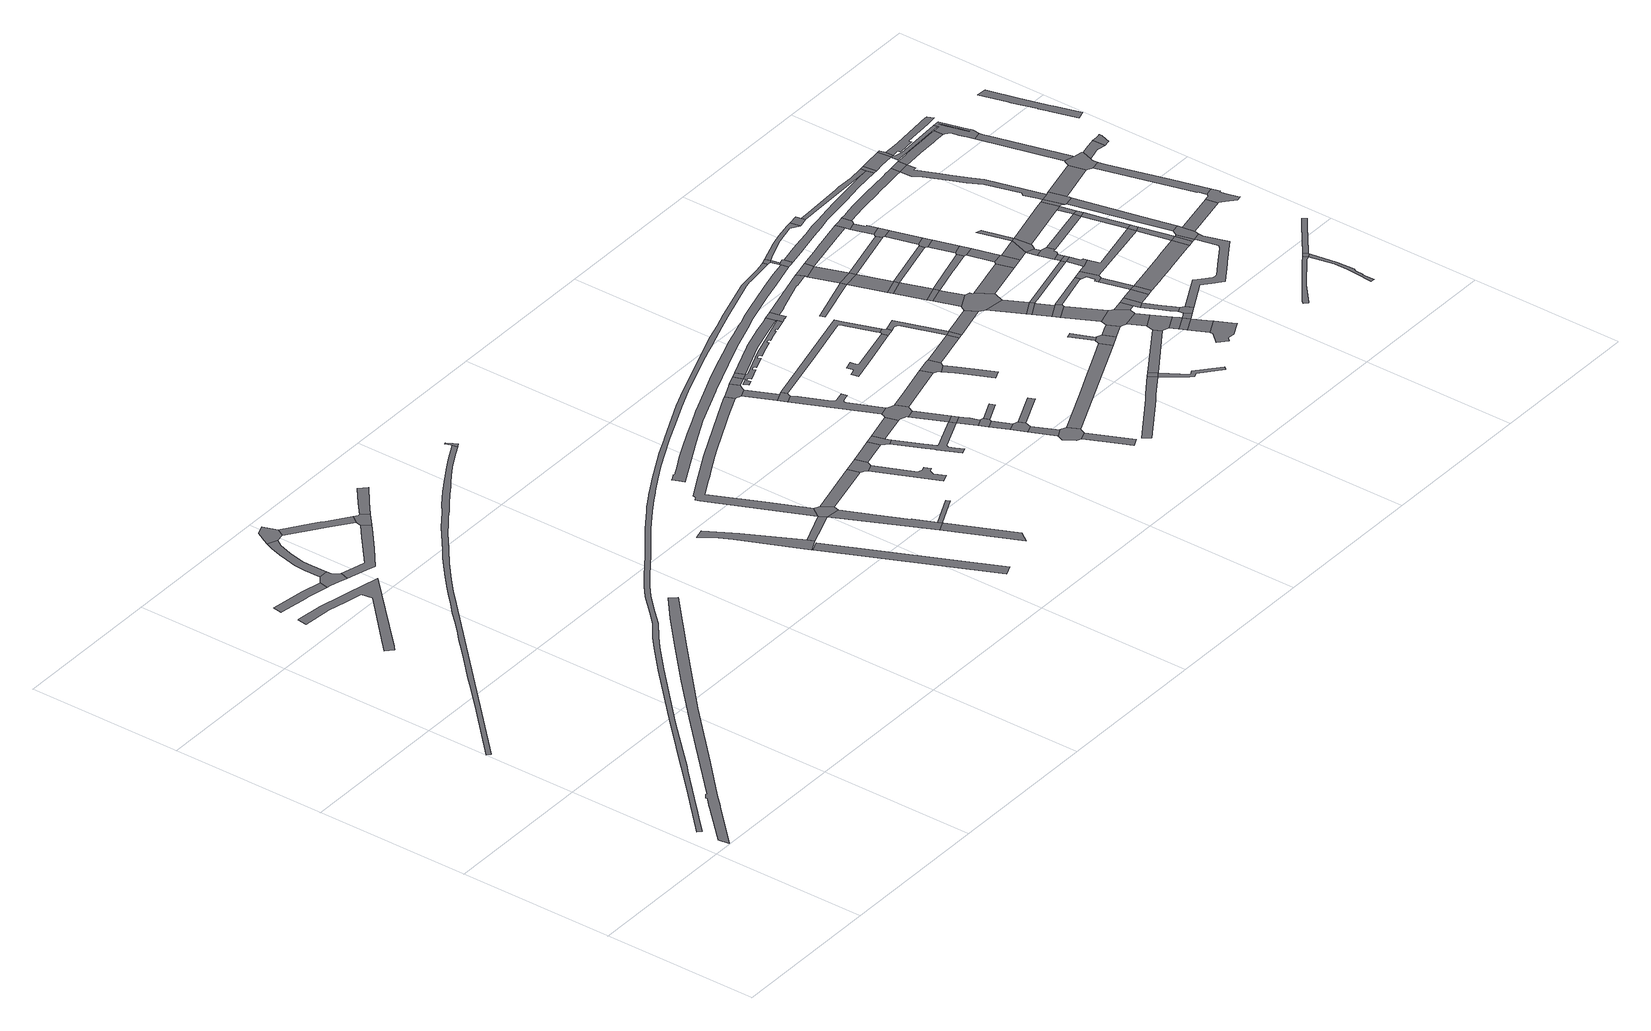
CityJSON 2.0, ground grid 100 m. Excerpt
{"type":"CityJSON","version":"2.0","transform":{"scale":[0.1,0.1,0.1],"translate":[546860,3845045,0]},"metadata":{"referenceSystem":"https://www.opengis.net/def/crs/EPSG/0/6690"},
"CityObjects":{
"road1":{"type":"Road","attributes":{"RoadStructureAttribute.sectionType":"1"},"geometry":[{"type":"MultiSurface","lod":"1","boundaries":[[[0,1,2,3,4,5,6,7,8,9,10,11,12,13,14,15,16,17,18,19,20,21,22,23,24,25,26,27]]]}]},
"road2":{"type":"Road","attributes":{"RoadStructureAttribute.sectionType":"1"},"geometry":[{"type":"MultiSurface","lod":"1","boundaries":[[[28,29,30,31,32,33,34,35,36,37,38,39,40,41,42,43,44,45,46]]]}]},
"road3":{"type":"Road","attributes":{"RoadStructureAttribute.sectionType":"1"},"geometry":[{"type":"MultiSurface","lod":"1","boundaries":[[[47,48,49,50,51,52,53,54,55,56]]]}]},
"road4":{"type":"Road","geometry":[{"type":"MultiSurface","lod":"1","boundaries":[[[57,58,59,60,56,55,61,62,63,64]]]}]},
"road5":{"type":"Road","attributes":{"RoadStructureAttribute.sectionType":"1"},"geometry":[{"type":"MultiSurface","lod":"1","boundaries":[[[65,66,67,68,69,70,71,72,73,74,75,76,77,78,79,80,81,82,83,84,85,86,87,88,89,90,91,92,93,94,95,96,97,98,99,100,101,102,103,104,105,106,107,108,109,110,111,112,113,114,115,116]]]}]},
"road6":{"type":"Road","attributes":{"RoadStructureAttribute.sectionType":"1"},"geometry":[{"type":"MultiSurface","lod":"1","boundaries":[[[117,118,119,120,121,122,60,59,123,124,125,126,127,128]]]}]},
"road7":{"type":"Road","geometry":[{"type":"MultiSurface","lod":"1","boundaries":[[[129,130,131,117,128,132,133]]]}]},
"road8":{"type":"Road","attributes":{"RoadStructureAttribute.sectionType":"1"},"geometry":[{"type":"MultiSurface","lod":"1","boundaries":[[[134,135,136,137,64,63,138,139,140,141,142,143]]]}]},
"road9":{"type":"Road","attributes":{"RoadStructureAttribute.sectionType":"1"},"geometry":[{"type":"MultiSurface","lod":"1","boundaries":[[[144,145,146,133,132,147,148,149,150]]]}]},
"road10":{"type":"Road","geometry":[{"type":"MultiSurface","lod":"1","boundaries":[[[151,150,149,134,143,152,153,154]]]}]},
"road11":{"type":"Road","geometry":[{"type":"MultiSurface","lod":"1","boundaries":[[[155,156,157,158,154,153]]]}]},
"road12":{"type":"Road","attributes":{"RoadStructureAttribute.sectionType":"1"},"geometry":[{"type":"MultiSurface","lod":"1","boundaries":[[[159,160,161,162,163,164,165,166,167,168,169,170,171,172,173,174,175,176,177,178,179,180,181,182,183,184,185,186,187,188,189,190,191,192,193,194,195,196,197,198,199,200,201,202,203,204,205,206,207,208,209,210,211,212,213,214,215,216,217,218,219,220,221,222,223,224,225,226,227,228,229,230,231,232,233,234,235,236,237,238,239,240,241,242,243]]]}]},
"road13":{"type":"Road","geometry":[{"type":"MultiSurface","lod":"1","boundaries":[[[244,245,246,247,248,249,250,251,252]]]}]},
"road14":{"type":"Road","geometry":[{"type":"MultiSurface","lod":"1","boundaries":[[[253,254,255,256]]]}]},
"road15":{"type":"Road","attributes":{"RoadStructureAttribute.sectionType":"1"},"geometry":[{"type":"MultiSurface","lod":"1","boundaries":[[[257,258,259,260,252,251,261,262,263,264]]]}]},
"road16":{"type":"Road","geometry":[{"type":"MultiSurface","lod":"1","boundaries":[[[265,266,267,65,116,268,269]]]}]},
"road17":{"type":"Road","geometry":[{"type":"MultiSurface","lod":"1","boundaries":[[[270,257,264,271,272,273]]]}]},
"road18":{"type":"Road","attributes":{"RoadStructureAttribute.sectionType":"1"},"geometry":[{"type":"MultiSurface","lod":"1","boundaries":[[[264,274,275,276,277,278,279,280,281,282,271]]]}]},
"road19":{"type":"Road","attributes":{"RoadStructureAttribute.sectionType":"1"},"geometry":[{"type":"MultiSurface","lod":"1","boundaries":[[[283,276,275,284,285]]]}]},
"road20":{"type":"Road","geometry":[{"type":"MultiSurface","lod":"1","boundaries":[[[286,287,277,276]]]}]},
"road21":{"type":"Road","attributes":{"RoadStructureAttribute.sectionType":"1"},"geometry":[{"type":"MultiSurface","lod":"1","boundaries":[[[288,273,272,289,290,291]]]}]},
"road22":{"type":"Road","attributes":{"RoadStructureAttribute.sectionType":"1"},"geometry":[{"type":"MultiSurface","lod":"1","boundaries":[[[292,293,294,295,296,297,298,299,300,257,270,301,302,303,304,305,306,307,308,309,310]]]}]},
"road23":{"type":"Road","geometry":[{"type":"MultiSurface","lod":"1","boundaries":[[[311,312,288,291,313,314,315,316]]]}]},
"road24":{"type":"Road","attributes":{"RoadStructureAttribute.sectionType":"1"},"geometry":[{"type":"MultiSurface","lod":"1","boundaries":[[[317,318,319,320,321,322,323,324,315,314]]]}]},
"road25":{"type":"Road","attributes":{"RoadStructureAttribute.sectionType":"1"},"geometry":[{"type":"MultiSurface","lod":"1","boundaries":[[[325,326,311,316,327,328]]]}]},
"road26":{"type":"Road","geometry":[{"type":"MultiSurface","lod":"1","boundaries":[[[329,325,328,330,331,332]]]}]},
"road27":{"type":"Road","attributes":{"RoadStructureAttribute.sectionType":"1"},"geometry":[{"type":"MultiSurface","lod":"1","boundaries":[[[333,334,335,336,331,330,337,338,339,340,341,342,343,344,345,346,347,348]]]}]},
"road28":{"type":"Road","attributes":{"RoadStructureAttribute.sectionType":"1"},"geometry":[{"type":"MultiSurface","lod":"1","boundaries":[[[349,350,329,332,351,352,353]]]}]},
"road29":{"type":"Road","geometry":[{"type":"MultiSurface","lod":"1","boundaries":[[[354,355,292,310,356,357,358,359,360,361,362]]]}]},
"road30":{"type":"Road","attributes":{"RoadStructureAttribute.sectionType":"1"},"geometry":[{"type":"MultiSurface","lod":"1","boundaries":[[[359,358,363,364]]]}]},
"road31":{"type":"Road","geometry":[{"type":"MultiSurface","lod":"1","boundaries":[[[365,364,363,366,367,368,369,370]]]}]},
"road32":{"type":"Road","geometry":[{"type":"MultiSurface","lod":"1","boundaries":[[[371,372,373,374,375,376,377,378,379,380,381,382,367,366,383,384]]]}]},
"road33":{"type":"Road","attributes":{"RoadStructureAttribute.sectionType":"1"},"geometry":[{"type":"MultiSurface","lod":"1","boundaries":[[[385,386,354,362,387]]]}]},
"road34":{"type":"Road","geometry":[{"type":"MultiSurface","lod":"1","boundaries":[[[388,389,390,384,383,391,392,349,353,393,394,395,396,397,398,399,400,401,402,403]]]}]},
"road35":{"type":"Road","attributes":{"RoadStructureAttribute.sectionType":"1"},"geometry":[{"type":"MultiSurface","lod":"1","boundaries":[[[397,396,348,404]]]}]},
"road36":{"type":"Road","geometry":[{"type":"MultiSurface","lod":"1","boundaries":[[[405,385,387,406]]]}]},
"road37":{"type":"Road","attributes":{"RoadStructureAttribute.sectionType":"1"},"geometry":[{"type":"MultiSurface","lod":"1","boundaries":[[[407,408,409,410,411,412,413,414,415,416,417,418,419,420,421,422,423,424,425,426,427,428,429,430,431,432,433,434,435,436,437,438,439,440,441,442,443,444,445,446,447]]]}]},
"road38":{"type":"Road","geometry":[{"type":"MultiSurface","lod":"1","boundaries":[[[404,348,347,448]]]}]},
"road39":{"type":"Road","attributes":{"RoadStructureAttribute.sectionType":"1"},"geometry":[{"type":"MultiSurface","lod":"1","boundaries":[[[449,450,451,448,347,452,453]]]}]},
"road40":{"type":"Road","geometry":[{"type":"MultiSurface","lod":"1","boundaries":[[[454,453,452,455,456,457,458,459]]]}]},
"road41":{"type":"Road","attributes":{"RoadStructureAttribute.sectionType":"1"},"geometry":[{"type":"MultiSurface","lod":"1","boundaries":[[[456,455,460,461]]]}]},
"road42":{"type":"Road","geometry":[{"type":"MultiSurface","lod":"1","boundaries":[[[461,460,462,463,464,465]]]}]},
"road43":{"type":"Road","attributes":{"RoadStructureAttribute.sectionType":"1"},"geometry":[{"type":"MultiSurface","lod":"1","boundaries":[[[463,462,466,467,468]]]}]},
"road44":{"type":"Road","geometry":[{"type":"MultiSurface","lod":"1","boundaries":[[[469,468,467,470,471,472,473,474,475,476]]]}]},
"road45":{"type":"Road","attributes":{"RoadStructureAttribute.sectionType":"1"},"geometry":[{"type":"MultiSurface","lod":"1","boundaries":[[[477,473,472,478,479,480,481]]]}]},
"road46":{"type":"Road","geometry":[{"type":"MultiSurface","lod":"1","boundaries":[[[482,483,484,459,458]]]}]},
"road47":{"type":"Road","attributes":{"RoadStructureAttribute.sectionType":"1"},"geometry":[{"type":"MultiSurface","lod":"1","boundaries":[[[485,486,487,403,402,488,489]]]}]},
"road48":{"type":"Road","attributes":{"RoadStructureAttribute.sectionType":"1"},"geometry":[{"type":"MultiSurface","lod":"1","boundaries":[[[490,491,465,464]]]}]},
"road49":{"type":"Road","geometry":[{"type":"MultiSurface","lod":"1","boundaries":[[[492,493,494,495,406,387,496,497,498,499,500,501,502,503,504,505,506,507,508,509,510,511,512,513,514,515,516,517,518,519,520,521]]]}]},
"road50":{"type":"Road","attributes":{"RoadStructureAttribute.sectionType":"1"},"geometry":[{"type":"MultiSurface","lod":"1","boundaries":[[[522,523,524,525,526,527,405,406,528,529,530,531,532]]]}]},
"road51":{"type":"Road","attributes":{"RoadStructureAttribute.sectionType":"1"},"geometry":[{"type":"MultiSurface","lod":"1","boundaries":[[[533,534,535,365,370,536,537,538,539,540,541,542,543,544,545]]]}]},
"road52":{"type":"Road","geometry":[{"type":"MultiSurface","lod":"1","boundaries":[[[546,547,548,549,550,551,552,553,554,555,556,557,558,559]]]}]},
"road53":{"type":"Road","geometry":[{"type":"MultiSurface","lod":"1","boundaries":[[[560,561,485,489,562,563,564,565]]]}]},
"road54":{"type":"Road","attributes":{"RoadStructureAttribute.sectionType":"1"},"geometry":[{"type":"MultiSurface","lod":"1","boundaries":[[[566,567,568,569,570,571,564,563]]]}]},
"road55":{"type":"Road","attributes":{"RoadStructureAttribute.sectionType":"1"},"geometry":[{"type":"MultiSurface","lod":"1","boundaries":[[[572,573,574,575,576,577,578,579]]]}]},
"road56":{"type":"Road","attributes":{"RoadStructureAttribute.sectionType":"1"},"geometry":[{"type":"MultiSurface","lod":"1","boundaries":[[[580,581,582,583,584,585,476,475,586]]]}]},
"road57":{"type":"Road","geometry":[{"type":"MultiSurface","lod":"1","boundaries":[[[587,522,532,492,521,588,589,590,591,592,593]]]}]},
"road58":{"type":"Road","attributes":{"RoadStructureAttribute.sectionType":"1"},"geometry":[{"type":"MultiSurface","lod":"1","boundaries":[[[594,595,560,565,596]]]}]},
"road59":{"type":"Road","geometry":[{"type":"MultiSurface","lod":"1","boundaries":[[[597,598,545,544,599,546,559,600,601]]]}]},
"road60":{"type":"Road","attributes":{"RoadStructureAttribute.sectionType":"1"},"geometry":[{"type":"MultiSurface","lod":"1","boundaries":[[[602,601,600,603,604,605,606,594,607]]]}]},
"road61":{"type":"Road","geometry":[{"type":"MultiSurface","lod":"1","boundaries":[[[607,594,596,608]]]}]},
"road62":{"type":"Road","geometry":[{"type":"MultiSurface","lod":"1","boundaries":[[[609,572,579,610]]]}]},
"road63":{"type":"Road","attributes":{"RoadStructureAttribute.sectionType":"1"},"geometry":[{"type":"MultiSurface","lod":"1","boundaries":[[[611,612,587,593,613,614,615,616,617]]]}]},
"road64":{"type":"Road","attributes":{"RoadStructureAttribute.sectionType":"1"},"geometry":[{"type":"MultiSurface","lod":"1","boundaries":[[[618,619,620,621,622,623]]]}]},
"road65":{"type":"Road","attributes":{"RoadStructureAttribute.sectionType":"1"},"geometry":[{"type":"MultiSurface","lod":"1","boundaries":[[[624,625,610,579,626,627,628,629,630]]]}]},
"road66":{"type":"Road","attributes":{"RoadStructureAttribute.sectionType":"1"},"geometry":[{"type":"MultiSurface","lod":"1","boundaries":[[[631,632,607,608,633,634]]]}]},
"road67":{"type":"Road","geometry":[{"type":"MultiSurface","lod":"1","boundaries":[[[635,636,637,638,639,640]]]}]},
"road68":{"type":"Road","attributes":{"RoadStructureAttribute.sectionType":"1"},"geometry":[{"type":"MultiSurface","lod":"1","boundaries":[[[641,609,610,642,643]]]}]},
"road69":{"type":"Road","geometry":[{"type":"MultiSurface","lod":"1","boundaries":[[[644,640,639,580,586,645,646]]]}]},
"road70":{"type":"Road","geometry":[{"type":"MultiSurface","lod":"1","boundaries":[[[647,648,649,650,651,652,653,611,617,654,655]]]}]},
"road71":{"type":"Road","attributes":{"RoadStructureAttribute.sectionType":"1"},"geometry":[{"type":"MultiSurface","lod":"1","boundaries":[[[655,654,618,656]]]}]},
"road72":{"type":"Road","geometry":[{"type":"MultiSurface","lod":"1","boundaries":[[[657,159,243,658,659]]]}]},
"road73":{"type":"Road","geometry":[{"type":"MultiSurface","lod":"1","boundaries":[[[660,656,618,623,661]]]}]},
"road74":{"type":"Road","attributes":{"RoadStructureAttribute.sectionType":"1"},"geometry":[{"type":"MultiSurface","lod":"1","boundaries":[[[662,663,664,661,623,665,666]]]}]},
"road75":{"type":"Road","attributes":{"RoadStructureAttribute.sectionType":"1"},"geometry":[{"type":"MultiSurface","lod":"1","boundaries":[[[659,658,667,668]]]}]},
"road76":{"type":"Road","geometry":[{"type":"MultiSurface","lod":"1","boundaries":[[[666,665,669,670]]]}]},
"road77":{"type":"Road","attributes":{"RoadStructureAttribute.sectionType":"1"},"geometry":[{"type":"MultiSurface","lod":"1","boundaries":[[[671,672,673,674,670,669,675,676]]]}]},
"road78":{"type":"Road","attributes":{"RoadStructureAttribute.sectionType":"1"},"geometry":[{"type":"MultiSurface","lod":"1","boundaries":[[[677,678,679,680,681,682]]]}]},
"road79":{"type":"Road","geometry":[{"type":"MultiSurface","lod":"1","boundaries":[[[676,675,680,679]]]}]},
"road80":{"type":"Road","geometry":[{"type":"MultiSurface","lod":"1","boundaries":[[[683,668,667,407,447,684,685,686]]]}]},
"road81":{"type":"Road","attributes":{"RoadStructureAttribute.sectionType":"1"},"geometry":[{"type":"MultiSurface","lod":"1","boundaries":[[[687,688,646,645,689,690]]]}]},
"road82":{"type":"Road","geometry":[{"type":"MultiSurface","lod":"1","boundaries":[[[691,692,693,682,681,694,695,631,634,696,697,698,699,700,701,702]]]}]},
"road83":{"type":"Road","attributes":{"RoadStructureAttribute.sectionType":"1"},"geometry":[{"type":"MultiSurface","lod":"1","boundaries":[[[697,703,704,705,698]]]}]},
"road84":{"type":"Road","geometry":[{"type":"MultiSurface","lod":"1","boundaries":[[[706,704,703,707,708]]]}]},
"road85":{"type":"Road","attributes":{"RoadStructureAttribute.sectionType":"1"},"geometry":[{"type":"MultiSurface","lod":"1","boundaries":[[[709,710,708,707,711,712]]]}]},
"road86":{"type":"Road","geometry":[{"type":"MultiSurface","lod":"1","boundaries":[[[713,714,712,711,715,716,717,718,719]]]}]},
"road87":{"type":"Road","attributes":{"RoadStructureAttribute.sectionType":"1"},"geometry":[{"type":"MultiSurface","lod":"1","boundaries":[[[720,716,715,721,722]]]}]},
"road88":{"type":"Road","geometry":[{"type":"MultiSurface","lod":"1","boundaries":[[[723,722,721,724,687,690,725,726,727,728,729,730]]]}]},
"road89":{"type":"Road","attributes":{"RoadStructureAttribute.sectionType":"1"},"geometry":[{"type":"MultiSurface","lod":"1","boundaries":[[[726,725,731,732,733]]]}]},
"road90":{"type":"Road","geometry":[{"type":"MultiSurface","lod":"1","boundaries":[[[733,732,734,735,641,643,736,737,738,739]]]}]},
"road91":{"type":"Road","attributes":{"RoadStructureAttribute.sectionType":"1"},"geometry":[{"type":"MultiSurface","lod":"1","boundaries":[[[740,741,742,743,744,657,659,745,746,747,748]]]}]},
"road92":{"type":"Road","attributes":{"RoadStructureAttribute.sectionType":"1"},"geometry":[{"type":"MultiSurface","lod":"1","boundaries":[[[749,739,738,750,751]]]}]},
"road93":{"type":"Road","geometry":[{"type":"MultiSurface","lod":"1","boundaries":[[[751,750,752,753]]]}]},
"road94":{"type":"Road","geometry":[{"type":"MultiSurface","lod":"1","boundaries":[[[754,755,756,757,758,759,760,761,762,763,764,765]]]}]},
"road95":{"type":"Road","attributes":{"RoadStructureAttribute.sectionType":"1"},"geometry":[{"type":"MultiSurface","lod":"1","boundaries":[[[766,666,670,767]]]}]},
"road96":{"type":"Road","attributes":{"RoadStructureAttribute.sectionType":"1"},"geometry":[{"type":"MultiSurface","lod":"1","boundaries":[[[768,660,661,769]]]}]},
"road97":{"type":"Road","attributes":{"RoadStructureAttribute.sectionType":"1"},"geometry":[{"type":"MultiSurface","lod":"1","boundaries":[[[770,753,752,756,755]]]}]},
"road98":{"type":"Road","attributes":{"RoadStructureAttribute.sectionType":"1"},"geometry":[{"type":"MultiSurface","lod":"1","boundaries":[[[771,772,773,676,679,774,775,776]]]}]},
"road99":{"type":"Road","attributes":{"RoadStructureAttribute.sectionType":"1"},"geometry":[{"type":"MultiSurface","lod":"1","boundaries":[[[777,778,779,780,781,782,783,784,647,655,785,786,787,788,789]]]}]},
"road100":{"type":"Road","attributes":{"RoadStructureAttribute.sectionType":"1"},"geometry":[{"type":"MultiSurface","lod":"1","boundaries":[[[790,702,701,791]]]}]},
"road101":{"type":"Road","attributes":{"RoadStructureAttribute.sectionType":"1"},"geometry":[{"type":"MultiSurface","lod":"1","boundaries":[[[792,793,730,729,794]]]}]},
"road102":{"type":"Road","attributes":{"RoadStructureAttribute.sectionType":"1"},"geometry":[{"type":"MultiSurface","lod":"1","boundaries":[[[795,713,719,796]]]}]},
"road103":{"type":"Road","attributes":{"RoadStructureAttribute.sectionType":"1"},"geometry":[{"type":"MultiSurface","lod":"1","boundaries":[[[797,798,751,753,799]]]}]},
"road104":{"type":"Road","geometry":[{"type":"MultiSurface","lod":"1","boundaries":[[[800,792,794,801,802,803]]]}]},
"road105":{"type":"Road","attributes":{"RoadStructureAttribute.sectionType":"1"},"geometry":[{"type":"MultiSurface","lod":"1","boundaries":[[[804,805,803,802,806,807,808,809]]]}]},
"road106":{"type":"Road","attributes":{"RoadStructureAttribute.sectionType":"1"},"geometry":[{"type":"MultiSurface","lod":"1","boundaries":[[[810,706,708,811,812]]]}]},
"road107":{"type":"Road","geometry":[{"type":"MultiSurface","lod":"1","boundaries":[[[809,808,813,797,799,814,815]]]}]},
"road108":{"type":"Road","attributes":{"RoadStructureAttribute.sectionType":"1"},"geometry":[{"type":"MultiSurface","lod":"1","boundaries":[[[816,800,803,817]]]}]},
"road109":{"type":"Road","geometry":[{"type":"MultiSurface","lod":"1","boundaries":[[[818,740,748,819,820]]]}]},
"road110":{"type":"Road","geometry":[{"type":"MultiSurface","lod":"1","boundaries":[[[821,816,817,822]]]}]},
"road111":{"type":"Road","geometry":[{"type":"MultiSurface","lod":"1","boundaries":[[[823,824,825,790,791,826,827]]]}]},
"road112":{"type":"Road","attributes":{"RoadStructureAttribute.sectionType":"1"},"geometry":[{"type":"MultiSurface","lod":"1","boundaries":[[[828,829,816,821]]]}]},
"road113":{"type":"Road","geometry":[{"type":"MultiSurface","lod":"1","boundaries":[[[830,831,832,771,776,833,834]]]}]},
"road114":{"type":"Road","attributes":{"RoadStructureAttribute.sectionType":"1"},"geometry":[{"type":"MultiSurface","lod":"1","boundaries":[[[834,833,824,823]]]}]},
"road115":{"type":"Road","geometry":[{"type":"MultiSurface","lod":"1","boundaries":[[[835,836,795,796,837,838,839,840,841,829,828,842]]]}]},
"road116":{"type":"Road","geometry":[{"type":"MultiSurface","lod":"1","boundaries":[[[843,844,845,766,767,846,847,848]]]}]},
"road117":{"type":"Road","attributes":{"RoadStructureAttribute.sectionType":"1"},"geometry":[{"type":"MultiSurface","lod":"1","boundaries":[[[848,847,832,831]]]}]},
"road118":{"type":"Road","geometry":[{"type":"MultiSurface","lod":"1","boundaries":[[[849,850,851,852,768,769,853,854,855]]]}]},
"road119":{"type":"Road","attributes":{"RoadStructureAttribute.sectionType":"1"},"geometry":[{"type":"MultiSurface","lod":"1","boundaries":[[[855,854,844,843]]]}]},
"road120":{"type":"Road","attributes":{"RoadStructureAttribute.sectionType":"1"},"geometry":[{"type":"MultiSurface","lod":"1","boundaries":[[[856,857,858,859,850,849]]]}]},
"road121":{"type":"Road","geometry":[{"type":"MultiSurface","lod":"1","boundaries":[[[860,861,777,789,859,858,862,863,864]]]}]},
"road122":{"type":"Road","attributes":{"RoadStructureAttribute.sectionType":"1"},"geometry":[{"type":"MultiSurface","lod":"1","boundaries":[[[865,866,867,868,869,870,871,872,873,874,875,686,685,876,877,878,879,880,881,882,883,884,885]]]}]},
"road123":{"type":"Road","attributes":{"RoadStructureAttribute.sectionType":"1"},"geometry":[{"type":"MultiSurface","lod":"1","boundaries":[[[886,887,827,826,888,889]]]}]},
"road124":{"type":"Road","geometry":[{"type":"MultiSurface","lod":"1","boundaries":[[[890,810,812,891,892]]]}]},
"road125":{"type":"Road","attributes":{"RoadStructureAttribute.sectionType":"1"},"geometry":[{"type":"MultiSurface","lod":"1","boundaries":[[[893,894,895,810,890]]]}]},
"road126":{"type":"Road","geometry":[{"type":"MultiSurface","lod":"1","boundaries":[[[896,897,892,891,898,899,900]]]}]},
"road127":{"type":"Road","attributes":{"RoadStructureAttribute.sectionType":"1"},"geometry":[{"type":"MultiSurface","lod":"1","boundaries":[[[889,901,902,903]]]}]},
"road128":{"type":"Road","geometry":[{"type":"MultiSurface","lod":"1","boundaries":[[[902,901,894,893,904,905,906,907]]]}]},
"road129":{"type":"Road","geometry":[{"type":"MultiSurface","lod":"1","boundaries":[[[908,886,889,903,909,910,911]]]}]},
"road130":{"type":"Road","geometry":[{"type":"MultiSurface","lod":"1","boundaries":[[[912,913,886,908]]]}]},
"road131":{"type":"Road","attributes":{"RoadStructureAttribute.sectionType":"1"},"geometry":[{"type":"MultiSurface","lod":"1","boundaries":[[[914,915,916,917,918,821,822,919,920,921,922,923,924,925,926]]]}]},
"road132":{"type":"Road","geometry":[{"type":"MultiSurface","lod":"1","boundaries":[[[927,928,929,930,931,820,819,932,865]]]}]},
"road133":{"type":"Road","attributes":{"RoadStructureAttribute.sectionType":"1"},"geometry":[{"type":"MultiSurface","lod":"1","boundaries":[[[933,934,935,936,900,899,835,842,937]]]}]},
"road134":{"type":"Road","attributes":{"RoadStructureAttribute.sectionType":"1"},"geometry":[{"type":"MultiSurface","lod":"1","boundaries":[[[938,939,940,941,942,943,944,945,946,947,948,949,950,951,952,953,954,955,956,815,814]]]}]},
"road135":{"type":"Road","attributes":{"RoadStructureAttribute.sectionType":"1"},"geometry":[{"type":"MultiSurface","lod":"1","boundaries":[[[957,958,959,960,961,962,963,964,965,966,860,864,967,968,969,970,971,972,973,974,975,976,977]]]}]},
"road136":{"type":"Road","attributes":{"RoadStructureAttribute.sectionType":"1"},"geometry":[{"type":"MultiSurface","lod":"1","boundaries":[[[978,907,906,979]]]}]},
"road137":{"type":"Road","attributes":{"RoadStructureAttribute.sectionType":"1"},"geometry":[{"type":"MultiSurface","lod":"1","boundaries":[[[980,981,982,983,984,985,986,987,988,989,990]]]}]},
"road138":{"type":"Road","attributes":{"RoadStructureAttribute.sectionType":"1"},"geometry":[{"type":"MultiSurface","lod":"1","boundaries":[[[991,992,908,911,993,994]]]}]},
"road139":{"type":"Road","geometry":[{"type":"MultiSurface","lod":"1","boundaries":[[[995,914,926,996,997]]]}]},
"road140":{"type":"Road","attributes":{"RoadStructureAttribute.sectionType":"1"},"geometry":[{"type":"MultiSurface","lod":"1","boundaries":[[[998,999,937,914,995]]]}]},
"road141":{"type":"Road","geometry":[{"type":"MultiSurface","lod":"1","boundaries":[[[1000,1001,933,937,999]]]}]},
"road142":{"type":"Road","attributes":{"RoadStructureAttribute.sectionType":"1"},"geometry":[{"type":"MultiSurface","lod":"1","boundaries":[[[1002,995,997,946]]]}]},
"road143":{"type":"Road","attributes":{"RoadStructureAttribute.sectionType":"1"},"geometry":[{"type":"MultiSurface","lod":"1","boundaries":[[[1003,1004,979,933,1001]]]}]},
"road144":{"type":"Road","geometry":[{"type":"MultiSurface","lod":"1","boundaries":[[[1005,927,865,885,1006]]]}]},
"road145":{"type":"Road","geometry":[{"type":"MultiSurface","lod":"1","boundaries":[[[1007,978,979,1004]]]}]},
"road146":{"type":"Road","attributes":{"RoadStructureAttribute.sectionType":"1"},"geometry":[{"type":"MultiSurface","lod":"1","boundaries":[[[994,993,978,1007]]]}]},
"road147":{"type":"Road","attributes":{"RoadStructureAttribute.sectionType":"1"},"geometry":[{"type":"MultiSurface","lod":"1","boundaries":[[[1008,1009,1010,1011,1012,1013,990,1014,1015,1016,1017,1018]]]}]},
"road148":{"type":"Road","geometry":[{"type":"MultiSurface","lod":"1","boundaries":[[[1019,1020,1021,1002,946,945,1022,1023]]]}]},
"road149":{"type":"Road","geometry":[{"type":"MultiSurface","lod":"1","boundaries":[[[1024,991,994,1025,1026,1027]]]}]},
"road150":{"type":"Road","geometry":[{"type":"MultiSurface","lod":"1","boundaries":[[[1028,980,990,1013,1029]]]}]},
"road151":{"type":"Road","attributes":{"RoadStructureAttribute.sectionType":"1"},"geometry":[{"type":"MultiSurface","lod":"1","boundaries":[[[1030,1031,1032,1033,1020,1019]]]}]},
"road152":{"type":"Road","attributes":{"RoadStructureAttribute.sectionType":"1"},"geometry":[{"type":"MultiSurface","lod":"1","boundaries":[[[1034,1035,1036,1037,1038,1039,1040,977,1041,1042,1043,1044,1045,1046,1047,1048,1024,1049]]]}]},
"road153":{"type":"Road","geometry":[{"type":"MultiSurface","lod":"1","boundaries":[[[1050,1051,957,977,1040]]]}]},
"road154":{"type":"Road","attributes":{"RoadStructureAttribute.sectionType":"1"},"geometry":[{"type":"MultiSurface","lod":"1","boundaries":[[[1052,1053,1005,1006,1054,1055]]]}]},
"road155":{"type":"Road","geometry":[{"type":"MultiSurface","lod":"1","boundaries":[[[1056,1049,1024,1027,1032,1031,1057,1058,1059]]]}]},
"road156":{"type":"Road","geometry":[{"type":"MultiSurface","lod":"1","boundaries":[[[1060,1052,1055,1061,1062]]]}]},
"road157":{"type":"Road","attributes":{"RoadStructureAttribute.sectionType":"1"},"geometry":[{"type":"MultiSurface","lod":"1","boundaries":[[[1063,1064,1023,1022,1065]]]}]},
"road158":{"type":"Road","attributes":{"RoadStructureAttribute.sectionType":"1"},"geometry":[{"type":"MultiSurface","lod":"1","boundaries":[[[1066,1067,1028,1029,1068,1069,1070]]]}]},
"road159":{"type":"Road","attributes":{"RoadStructureAttribute.sectionType":"1"},"geometry":[{"type":"MultiSurface","lod":"1","boundaries":[[[1071,1056,1059,1072,1073]]]}]},
"road160":{"type":"Road","attributes":{"RoadStructureAttribute.sectionType":"1"},"geometry":[{"type":"MultiSurface","lod":"1","boundaries":[[[1074,1075,1076,1077,1078,1079,1080,1081,1050,1040,1082,1083,1084,1085,1086,1087,1088]]]}]},
"road161":{"type":"Road","geometry":[{"type":"MultiSurface","lod":"1","boundaries":[[[1089,1090,1091,1092,1061,1055,1093,1094,1095,1096,1097,1098,1099,1100]]]}]},
"road162":{"type":"Road","attributes":{"RoadStructureAttribute.sectionType":"1"},"geometry":[{"type":"MultiSurface","lod":"1","boundaries":[[[1101,1102,1103,1104,1105,1106,1107,1108,1109,1110,1111,1112,1113,1114,1115,1116,1062,1061]]]}]},
"road163":{"type":"Road","geometry":[{"type":"MultiSurface","lod":"1","boundaries":[[[1117,1118,1119,1120,1121,1122,1123,1124,1125,1126,1127,1128,1063,1065,1129,1130,1131,1132]]]}]},
"road164":{"type":"Road","attributes":{"RoadStructureAttribute.sectionType":"1"},"geometry":[{"type":"MultiSurface","lod":"1","boundaries":[[[1133,1134,1135,1136,1137,1138,1139,1140,1125,1124]]]}]},
"road165":{"type":"Road","geometry":[{"type":"MultiSurface","lod":"1","boundaries":[[[1141,1142,1143,1071,1073,1144,1145,1138,1137,1146,1147,1148,1149,1150,1151,1152,1153,1154]]]}]},
"road166":{"type":"Road","attributes":{"RoadStructureAttribute.sectionType":"1"},"geometry":[{"type":"MultiSurface","lod":"1","boundaries":[[[1155,1156,1157,1158,1159,1160,1161,1141,1154]]]}]},
"road167":{"type":"Road","geometry":[{"type":"MultiSurface","lod":"1","boundaries":[[[1162,1161,1160,1163,1164,1165,1166,1100,1099,1167,1168,1169,1074,1088,1170,1171,1172,1173,1174,1175,1176],[1177,1178,1179,1180,1181,1182,1183,1184,1185,1186,1187,1188,1189]]]}]},
"road168":{"type":"Road","attributes":{"RoadStructureAttribute.sectionType":"1"},"geometry":[{"type":"MultiSurface","lod":"1","boundaries":[[[1190,1191,1192,1150,1149,1193,1194,1195,1196]]]}]},
"road169":{"type":"Road","geometry":[{"type":"MultiSurface","lod":"1","boundaries":[[[1197,1198,1199,1200,1201,1190,1196,1202,1203,1204]]]}]},
"road170":{"type":"Road","attributes":{"RoadStructureAttribute.sectionType":"1"},"geometry":[{"type":"MultiSurface","lod":"1","boundaries":[[[1205,1206,1207,1208,1209,1210,1211,1212,1213,1214,1215,1216,1217,1218,1219,1220]]]}]}
},
"vertices":[
[382,258,0],[389,266,0],[437,314,0],[451,328,0],[452,330,0],[464,341,0],[695,564,0],[1074,936,0],[1512,1345,0],[1873,1673,0],[1833,1715,0],[1682,1586,0],[1469,1392,0],[1231,1170,0],[971,920,0],[776,728,0],[437,392,0],[429,397,0],[418,388,0],[406,378,0],[404,377,0],[409,369,0],[397,359,0],[347,308,0],[340,300,0],[147,102,0],[120,74,0],[130,5,0],
[537,2642,0],[545,2650,0],[568,2674,0],[1014,3117,0],[811,3165,0],[767,3174,0],[604,3208,0],[438,3229,0],[428,3230,0],[421,3166,0],[596,3151,0],[599,3150,0],[720,3123,0],[835,3098,0],[848,3028,0],[569,2756,0],[552,2740,0],[474,2664,0],[515,2622,0],
[662,3373,0],[628,3378,0],[473,3401,0],[437,3406,0],[428,3348,0],[443,3346,0],[620,3319,0],[645,3316,0],[776,3290,0],[787,3347,0],
[912,3330,0],[900,3346,0],[894,3383,0],[834,3380,0],[803,3285,0],[856,3270,0],[914,3253,0],[930,3309,0],
[2298,3567,0],[2173,3499,0],[2112,3463,0],[1989,3389,0],[1957,3370,0],[1907,3338,0],[1853,3302,0],[1803,3267,0],[1745,3221,0],[1689,3180,0],[1624,3134,0],[1573,3095,0],[1512,3045,0],[1452,2995,0],[1393,2950,0],[1334,2899,0],[1254,2827,0],[1189,2770,0],[1118,2700,0],[1060,2643,0],[996,2584,0],[941,2527,0],[877,2461,0],[813,2401,0],[722,2310,0],[644,2232,0],[544,2138,0],[476,2064,0],[317,1907,0],[3,1602,0],[25,1581,0],[313,1867,0],[823,2368,0],[1078,2619,0],[1167,2709,0],[1251,2785,0],[1377,2893,0],[1474,2971,0],[1545,3027,0],[1597,3069,0],[1676,3126,0],[1726,3162,0],[1778,3197,0],[1838,3241,0],[1903,3288,0],[1974,3333,0],[2004,3355,0],[2057,3391,0],[2127,3436,0],[2164,3459,0],[2219,3488,0],[2306,3536,0],
[915,3812,0],[890,3758,0],[866,3673,0],[864,3665,0],[840,3563,0],[833,3488,0],[893,3488,0],[898,3553,0],[914,3633,0],[919,3658,0],[948,3741,0],[975,3784,0],
[1028,3934,0],[969,3911,0],[930,3843,0],[1030,3794,0],[1062,3845,0],
[1373,3505,0],[1287,3433,0],[1093,3268,0],[1055,3277,0],[1046,3217,0],[1103,3200,0],[1235,3309,0],[1350,3405,0],[1354,3408,0],[1413,3460,0],
[1286,3685,0],[1263,3702,0],[1222,3731,0],[1190,3680,0],[1238,3645,0],[1380,3543,0],[1415,3590,0],
[1440,3571,0],[1463,3504,0],[1492,3528,0],[1455,3574,0],
[1584,3605,0],[1691,3691,0],[1648,3736,0],[1536,3647,0],
[4757,3259,0],[4740,3254,0],[4685,3243,0],[4567,3230,0],[4512,3222,0],[4218,3129,0],[4116,3093,0],[4004,3057,0],[3904,3020,0],[3872,3008,0],[3755,2964,0],[3648,2923,0],[3499,2864,0],[3354,2803,0],[3193,2729,0],[3056,2662,0],[3048,2659,0],[2931,2604,0],[2820,2545,0],[2705,2484,0],[2607,2426,0],[2596,2420,0],[2539,2385,0],[2469,2344,0],[2438,2320,0],[2295,2222,0],[2090,2068,0],[1928,1951,0],[1846,1891,0],[1770,1825,0],[1663,1714,0],[1581,1633,0],[1477,1552,0],[1400,1486,0],[1242,1337,0],[871,974,0],[703,806,0],[559,663,0],[554,658,0],[367,471,0],[291,396,0],[187,293,0],[110,216,0],[131,196,0],[198,262,0],[293,356,0],[363,425,0],[553,613,0],[582,641,0],[695,756,0],[891,954,0],[1262,1315,0],[1421,1464,0],[1498,1527,0],[1602,1611,0],[1683,1694,0],[1790,1805,0],[1867,1868,0],[1946,1929,0],[2107,2043,0],[2313,2198,0],[2451,2292,0],[2483,2313,0],[2544,2352,0],[2609,2391,0],[2619,2398,0],[2720,2457,0],[2835,2520,0],[2944,2576,0],[3069,2638,0],[3082,2644,0],[3205,2701,0],[3367,2775,0],[3509,2837,0],[3661,2896,0],[3765,2937,0],[3882,2981,0],[3932,2998,0],[4014,3027,0],[4117,3063,0],[4219,3099,0],[4518,3194,0],[4563,3205,0],[4575,3205,0],[4761,3227,0],
[2575,1780,0],[2467,1963,0],[2398,1943,0],[2470,1843,0],[2497,1794,0],[2509,1767,0],[2689,1360,0],[2768,1399,0],[2749,1437,0],
[2756,1382,0],[2692,1353,0],[3153,354,0],[3217,382,0],
[2968,1528,0],[2941,1517,0],[2898,1498,0],[2871,1487,0],[2893,1446,0],[2921,1457,0],[2960,1472,0],[2997,1486,0],
[2296,3615,0],[2286,3610,0],[2301,3575,0],[2329,3548,0],[2315,3577,0],
[3017,1596,0],[3085,1477,0],[3096,1511,0],[3057,1578,0],
[3156,1155,0],[3270,909,0],[3335,939,0],[3323,963,0],[3323,964,0],[3262,1097,0],[3257,1096,0],[3165,1300,0],[3157,1318,0],
[3337,936,0],[3476,463,0],[3521,528,0],
[3531,1031,0],[3519,1055,0],
[3434,1675,0],[3122,1518,0],[3310,1564,0],[3454,1600,0],
[3585,2643,0],[3573,2638,0],[3420,2567,0],[3058,2389,0],[2815,2259,0],[2713,2203,0],[2709,2183,0],[2687,2169,0],[2697,2142,0],[2913,1826,0],[2763,2160,0],[2879,2223,0],[2920,2245,0],[2961,2267,0],[3089,2337,0],[3150,2368,0],[3381,2482,0],[3446,2514,0],[3612,2588,0],
[3536,1702,0],[3516,1697,0],[3485,1584,0],[3491,1572,0],[3541,1594,0],[3556,1626,0],
[3666,1179,0],[3716,1201,0],[3686,1268,0],[3697,1296,0],[3723,1308,0],[3705,1349,0],[3679,1337,0],[3651,1348,0],
[3715,1748,0],[3649,1731,0],[3668,1654,0],[3735,1670,0],
[3775,1764,0],[3773,1636,0],[3810,1653,0],[3795,1686,0],
[3921,1409,0],[3917,1417,0],[3896,1462,0],[3894,1467,0],[3858,1450,0],[3881,1400,0],[3884,1393,0],[3894,1370,0],[3905,1348,0],[3946,1257,0],[3984,1274,0],[3960,1323,0],[3944,1357,0],[3953,1374,0],[4158,1465,0],[4140,1503,0],
[3964,1812,0],[3954,1810,0],[3797,1686,0],[3814,1691,0],[3984,1732,0],
[3702,2697,0],[3681,2687,0],[3624,2584,0],[3638,2579,0],[3650,2574,0],[3706,2599,0],[3711,2610,0],[3720,2629,0],[3726,2641,0],
[3735,2388,0],[3790,2413,0],
[3810,2420,0],[3759,2335,0],[3815,2360,0],[3816,2366,0],[3818,2377,0],[3823,2383,0],
[3955,2054,0],[3947,2073,0],[3947,2082,0],[3952,2089,0],[3959,2095,0],[4008,2108,0],[4001,2144,0],[3937,2127,0],[3928,2128,0],[3921,2131,0],[3913,2148,0],[3833,2321,0],[3981,1848,0],[4040,1866,0],
[3768,2724,0],[3730,2709,0],[3790,2668,0],
[4085,1841,0],[4054,1854,0],[4044,1859,0],[3976,1837,0],[3974,1834,0],[4001,1736,0],[4031,1725,0],[4043,1720,0],[4046,1713,0],[4106,1731,0],[4110,1742,0],[4112,1745,0],[4116,1755,0],[4120,1765,0],[4122,1768,0],[4093,1843,0],
[4196,1528,0],
[3807,2740,0],[3830,2684,0],
[4803,3167,0],[4701,3144,0],[4573,3112,0],[4464,3081,0],[4384,3058,0],[4294,3032,0],[4220,3006,0],[4197,3001,0],[4103,2970,0],[4020,2944,0],[3913,2903,0],[3801,2862,0],[3674,2814,0],[3575,2770,0],[3470,2724,0],[3378,2686,0],[3288,2645,0],[3174,2591,0],[3057,2535,0],[2963,2489,0],[2888,2448,0],[2813,2408,0],[2810,2412,0],[2808,2415,0],[2779,2397,0],[2766,2392,0],[2767,2389,0],[2782,2352,0],[2794,2320,0],[2798,2322,0],[3142,2506,0],[3326,2598,0],[3598,2715,0],[3613,2723,0],[3849,2815,0],[4021,2882,0],[4220,2951,0],[4287,2975,0],[4499,3037,0],[4631,3073,0],[4811,3120,0],
[4214,1489,0],
[4256,1393,0],[4241,1432,0],[4235,1441,0],[4211,1352,0],[4264,1376,0],
[4282,1370,0],[4237,1298,0],[4289,1320,0],[4295,1335,0],[4297,1336,0],[4285,1369,0],
[4287,1184,0],[4340,1208,0],
[4327,1094,0],[4380,1117,0],[4391,1156,0],[4373,1195,0],
[4397,936,0],[4399,934,0],[4450,964,0],
[4454,963,0],[4380,895,0],[4425,827,0],[4453,815,0],[4509,838,0],[4525,874,0],[4526,875,0],[4492,945,0],
[4509,837,0],[4455,811,0],[4543,622,0],[4579,543,0],[4633,568,0],
[4431,1397,0],[4423,1413,0],[4416,1429,0],
[4444,1931,0],[4302,1896,0],[4231,1876,0],[4232,1796,0],[4470,1857,0],
[4610,1255,0],[4592,1294,0],
[4356,2858,0],[4222,2814,0],[4045,2757,0],[3838,2673,0],[3796,2655,0],[3746,2634,0],[3761,2604,0],[3797,2619,0],[3788,2641,0],[3809,2650,0],[3818,2628,0],[3903,2664,0],[3894,2684,0],[3914,2692,0],[3923,2672,0],[4009,2708,0],[4000,2729,0],[4020,2738,0],[4029,2716,0],[4075,2735,0],[4158,2763,0],[4154,2777,0],[4178,2783,0],[4181,2770,0],[4222,2784,0],[4269,2798,0],[4266,2807,0],[4289,2813,0],[4291,2804,0],[4365,2825,0],
[4339,2923,0],[4306,2914,0],[4221,2890,0],[4061,2843,0],[4045,2836,0],[4028,2829,0],[4079,2786,0],[4091,2789,0],[4221,2828,0],[4302,2853,0],[4354,2867,0],
[4564,2570,0],[4551,2607,0],[3828,2426,0],[3836,2389,0],[4148,2465,0],[4520,2559,0],[4528,2556,0],[4533,2553,0],[4537,2547,0],[4544,2525,0],[4600,2352,0],[4607,2333,0],[4640,2344,0],
[4601,2317,0],[4297,2240,0],[4289,2239,0],[4284,2241,0],[4281,2249,0],[4274,2287,0],[4221,2273,0],[4229,2238,0],[4228,2228,0],[4223,2224,0],[4186,2216,0],[4194,2170,0],[4385,2217,0],[4612,2277,0],
[4554,1958,0],[4532,1953,0],[4500,1842,0],[4506,1831,0],[4559,1860,0],[4572,1883,0],
[4544,1761,0],[4585,1675,0],[4638,1552,0],[4693,1576,0],[4639,1699,0],[4597,1789,0],
[5159,888,0],[5015,793,0],[4976,761,0],[4663,554,0],[4695,509,0],[5002,712,0],[5044,745,0],[5190,841,0],
[5254,1297,0],[5119,1234,0],[4941,1152,0],[4878,1124,0],[4769,1073,0],[4493,946,0],[5287,1224,0],
[4394,2938,0],[4378,2829,0],[4377,2833,0],[4400,2840,0],[4401,2836,0],[4419,2841,0],[4409,2882,0],
[4811,2022,0],[4801,2019,0],[4830,1948,0],
[4650,2324,0],[4645,2328,0],[4607,2324,0],[4665,2292,0],[4656,2323,0],
[4743,2349,0],[4692,2299,0],[4704,2300,0],[4715,2297,0],[4723,2290,0],[4843,2033,0],
[4862,1957,0],
[5189,908,0],[5220,861,0],
[4774,3042,0],[4458,2956,0],[4471,2898,0],[4470,2903,0],[4695,2977,0],[4697,2972,0],[4793,2997,0],
[4857,2799,0],[4858,2797,0],[4535,2695,0],[4540,2680,0],[4545,2665,0],[4870,2763,0],
[5349,723,0],[5320,710,0],[5295,698,0],[5317,678,0],[5345,688,0],[5474,582,0],[5491,602,0],
[5060,2087,0],[4847,2034,0],[5089,2014,0],[5099,2017,0],
[5234,1486,0],[5217,1479,0],[5200,1473,0],[5201,1472,0],[5263,1331,0],[5293,1345,0],
[5536,1137,0],[5222,862,0],[5565,1090,0],
[5294,1345,0],[5364,1259,0],[5331,1332,0],
[4894,3071,0],[4846,3059,0],[4840,3058,0],[4835,3056,0],[4832,3056,0],[4799,3048,0],[4787,3045,0],[4798,2981,0],[4900,3014,0],
[4966,2816,0],
[4790,3271,0],[4785,3229,0],[4802,3237,0],
[4967,2817,0],[4979,2779,0],
[5048,2570,0],[5042,2587,0],[4980,2774,0],[4945,2535,0],[5049,2570,0],
[4800,3178,0],[4815,3182,0],
[4955,2502,0],[5059,2537,0],
[5122,2351,0],[5118,2364,0],[5062,2528,0],[5060,2534,0],[5017,2316,0],[5123,2351,0],
[5138,2303,0],[5135,2314,0],[5134,2315,0],[5029,2280,0],[5081,2124,0],[5180,2176,0],
[4845,3190,0],[4836,3125,0],[4861,3130,0],[4850,3180,0],
[5422,1374,0],[5379,1354,0],[5435,1292,0],[5458,1303,0],
[5218,2149,0],[5214,2165,0],[5187,2174,0],[5079,2120,0],[5061,2088,0],[5129,2000,0],[5138,1995,0],[5268,1980,0],[5270,1987,0],[5289,2042,0],[5291,2048,0],[5228,2145,0],
[5241,1794,0],[5339,1844,0],[5338,1845,0],
[5342,1845,0],[5255,1766,0],[5353,1817,0],
[5401,1720,0],[5355,1812,0],[5306,1666,0],[5403,1716,0],
[5413,1719,0],[5408,1718,0],[5328,1623,0],[5425,1672,0],[5427,1680,0],[5429,1685,0],[5430,1689,0],
[5427,1669,0],[5434,1416,0],[5540,1448,0],
[5550,1441,0],[5432,1408,0],[5492,1291,0],[5608,1315,0],[5610,1323,0],[5617,1350,0],[5619,1356,0],[5569,1428,0],
[5499,1288,0],[5550,1189,0],[5647,1239,0],
[5548,1180,0],[5538,1138,0],[5568,1089,0],[5600,1078,0],[5607,1076,0],[5705,1126,0],
[5160,3373,0],[5128,3368,0],[5021,3349,0],[4969,3334,0],[4939,3326,0],[4842,3258,0],[4979,3309,0],[5114,3340,0],[5171,3308,0],
[5724,1090,0],[5632,1028,0],[5730,1078,0],
[5654,984,0],[5753,1034,0],
[5858,828,0],[5811,918,0],[5713,868,0],[5712,860,0],[5711,856,0],[5710,847,0],[5651,782,0],[5707,732,0],[5730,757,0],[5767,752,0],[5773,751,0],[5871,801,0],
[5412,2665,0],[5418,2633,0],
[5338,2913,0],[5355,2878,0],
[5793,955,0],
[5472,2449,0],[5328,2409,0],[5323,2407,0],[5324,2366,0],[5338,2370,0],[5485,2409,0],
[5291,3157,0],[5263,3151,0],[5205,3139,0],[5127,3123,0],[5071,3111,0],[5009,3097,0],[4915,3076,0],[4898,3072,0],[4906,3015,0],[5202,3079,0],[5243,3087,0],[5298,3098,0],[5303,3098,0],
[5529,2221,0],[5556,2114,0],
[5646,1443,0],[5586,1431,0],[5661,1365,0],
[5688,1788,0],[5692,1756,0],
[5773,1102,0],[5755,1088,0],[5797,1058,0],
[5691,1453,0],[5666,1339,0],[5672,1326,0],[5713,1346,0],
[5784,1191,0],[5760,1244,0],[5718,1231,0],[5746,1172,0],[5766,1132,0],[5803,1150,0],
[5770,1950,0],[5411,1831,0],[5778,1922,0],
[5770,1122,0],[5852,1087,0],[5828,1131,0],
[5779,1470,0],[5801,1364,0],
[5225,3385,0],[5236,3324,0],[5231,3351,0],
[5820,1479,0],[5841,1373,0],
[5609,2249,0],[5539,2237,0],[5536,2232,0],[5638,2135,0],[5611,2243,0],
[5770,1670,0],[5733,1660,0],
[5554,2460,0],[5547,2484,0],[5480,2464,0],[5498,2402,0],[5565,2419,0],
[5752,1804,0],[5693,1790,0],[5696,1754,0],[5719,1744,0],[5729,1747,0],[5742,1687,0],[5727,1682,0],[5780,1695,0],
[5485,2695,0],[5423,2678,0],[5415,2666,0],[5421,2631,0],[5433,2624,0],[5500,2643,0],
[5415,2952,0],[5350,2933,0],[5343,2921,0],[5339,2914,0],[5363,2880,0],[5371,2873,0],[5433,2891,0],
[5395,3018,0],[5385,3015,0],[5365,3084,0],[5311,3069,0],
[5370,3172,0],[5329,3164,0],[5373,3099,0],[5374,3101,0],[5381,3113,0],
[5818,3340,0],[5733,3331,0],[5651,3321,0],[5564,3310,0],[5466,3296,0],[5377,3283,0],[5272,3267,0],[5204,3256,0],[5122,3238,0],[5055,3225,0],[4975,3209,0],[4961,3151,0],[5035,3169,0],[5137,3190,0],[5220,3206,0],[5305,3225,0],[5419,3241,0],[5519,3254,0],[5659,3276,0],[5751,3287,0],[5829,3292,0],
[5761,2282,0],[5703,2267,0],[5710,2153,0],[5717,2155,0],
[5819,1962,0],[5780,1922,0],[5826,1934,0],
[5809,2000,0],[5760,1987,0],[5768,1955,0],
[5858,1863,0],[5843,1868,0],[5798,1835,0],[5803,1817,0],[5863,1836,0],
[5734,2087,0],[5783,2100,0],[5774,2139,0],
[5826,2020,0],[5821,2038,0],[5837,2041,0],[5826,2090,0],
[5786,2288,0],[5781,2149,0],[5795,2171,0],[5798,2176,0],
[5738,2479,0],[5708,2494,0],
[6299,1578,0],[6146,1546,0],[6132,1543,0],[5910,1497,0],[5834,1482,0],[5933,1391,0],[5979,1400,0],[6035,1412,0],[6057,1416,0],[6072,1419,0],[6079,1421,0],[6290,1464,0],[6321,1470,0],
[5815,3377,0],[5713,3366,0],[5601,3368,0],[5568,3365,0],[5304,3354,0],[5314,3326,0],
[6243,1842,0],[6231,1839,0],[5887,1761,0],[5881,1778,0],[6254,1789,0],
[6045,1193,0],[6098,1150,0],[6158,1101,0],[6300,1193,0],[6312,1201,0],[6485,1315,0],[6439,1467,0],[6437,1495,0],[6382,1482,0],[6390,1465,0],[6416,1352,0],[6412,1334,0],[6395,1318,0],[6260,1229,0],[6180,1176,0],[6166,1174,0],[6150,1176,0],[6083,1234,0],[6062,1252,0],
[5919,3244,0],[5897,3241,0],[5858,3237,0],[5838,3234,0],[5734,3222,0],[5650,3212,0],[5589,3205,0],[5511,3195,0],[5450,3186,0],[5401,3177,0],[5389,3115,0],[5440,3124,0],[5449,3125,0],[5511,3135,0],[5576,3143,0],[5650,3151,0],[5719,3160,0],[5785,3168,0],[5849,3176,0],[5892,3181,0],[5925,3185,0],
[6177,2166,0],[6183,2119,0],
[6610,903,0],[6586,884,0],[6583,886,0],[6476,805,0],[6262,643,0],[6247,625,0],[6271,604,0],[6273,607,0],[6402,722,0],[6602,867,0],[6629,875,0],
[6161,2383,0],[6124,2373,0],[6151,2265,0],[6189,2275,0],
[6340,1586,0],[6335,1473,0],[6362,1478,0],
[6322,1665,0],[6293,1805,0],
[6283,1840,0],[6281,1850,0],
[6357,1590,0],
[6244,2022,0],[6220,2132,0],
[5845,3380,0],[5854,3295,0],
[6211,2173,0],
[6670,529,0],[6676,529,0],[6676,583,0],[6687,600,0],[6679,715,0],[6653,885,0],[6658,716,0],[6659,627,0],[6656,561,0],[6648,454,0],[6672,452,0],
[6429,1636,0],[6377,1625,0],[6367,1608,0],[6445,1528,0],[6435,1606,0],
[6185,2389,0],[6200,2278,0],[6204,2274,0],[6222,2262,0],
[6633,920,0],[6652,895,0],
[6386,1841,0],[6295,2270,0],[6229,2257,0],[6326,1840,0],
[6146,2768,0],[6113,2833,0],[6072,2932,0],[6044,3002,0],[5985,3134,0],[6008,3139,0],[6002,3192,0],[5928,3106,0],[5951,3076,0],[6023,2914,0],[6060,2823,0],[6106,2737,0],[6168,2523,0],[6151,2499,0],[6176,2431,0],[6240,2403,0],
[5997,3252,0],[5949,3247,0],
[5999,3397,0],[5887,3385,0],[5911,3303,0],[6009,3311,0],
[6262,2408,0],[6292,2286,0],[6290,2296,0],[6289,2301,0],
[6018,3399,0],[6030,3312,0],[6026,3360,0],
[6731,1668,0],[6444,1608,0],[6747,1592,0],
[6903,1131,0],[6848,1088,0],[6780,996,0],[6848,1049,0],[6922,1107,0],
[6537,2478,0],[6302,2305,0],[6563,2370,0],
[6358,3273,0],[6313,3272,0],[6240,3268,0],[6161,3264,0],[6137,3263,0],[6084,3259,0],[6077,3258,0],[6015,3253,0],[6089,3199,0],[6141,3203,0],[6195,3206,0],[6219,3207,0],[6265,3209,0],[6291,3210,0],[6360,3214,0],
[6083,3288,0],[6081,3288,0],[6032,3301,0],[6030,3301,0],[6009,3300,0],[6009,3295,0],[6011,3264,0],[6029,3265,0],[6079,3267,0],[6372,3282,0],[6401,3283,0],[6399,3307,0],
[6039,3313,0],[6079,3317,0],[6080,3299,0],[6194,3308,0],[6194,3309,0],[6193,3326,0],[6391,3341,0],[6430,3345,0],[6451,3347,0],[6457,3348,0],[6449,3369,0],[6441,3390,0],[6396,3387,0],[6377,3386,0],[6146,3365,0],[6110,3362,0],
[6860,1544,0],[6843,1618,0],[6836,1649,0],[6842,1651,0],[6844,1652,0],[6842,1658,0],[6840,1667,0],[6830,1705,0],[6777,1690,0],[6764,1675,0],[6759,1674,0],[6747,1671,0],[6750,1590,0],[6781,1570,0],[6835,1523,0],[6866,1529,0],
[6769,1937,0],[6752,2001,0],[6689,2241,0],[6670,2315,0],[6658,2361,0],[6599,2350,0],[6757,1746,0],[6763,1747,0],
[6558,2516,0],[6552,2506,0],[6540,2483,0],[6569,2367,0],[6590,2355,0],[6656,2380,0],[6656,2389,0],[6655,2394,0],[6663,2415,0],[6685,2486,0],[6683,2492,0],[6673,2494,0],[6628,2500,0],[6625,2501,0],
[6598,2611,0],[6586,2660,0],[6513,2954,0],[6498,3014,0],[6491,3039,0],[6487,3058,0],[6429,3044,0],
[6418,3091,0],[6491,3107,0],[6488,3119,0],[6487,3123,0],[6439,3308,0],[6404,3275,0],[6393,3275,0],[6382,3275,0],[6376,3203,0],[6382,3199,0],[6393,3191,0],[6395,3185,0],[6406,3138,0],[6414,3107,0],[6414,3104,0],[6434,3253,0],[6430,3271,0],[6429,3276,0],[6426,3291,0],[6430,3292,0],[6434,3276,0],[6448,3217,0],[6452,3199,0],[6468,3135,0],[6471,3121,0],[6472,3119,0],[6473,3115,0],[6468,3114,0],
[6811,2512,0],[6797,2511,0],[6748,2502,0],[6763,2442,0],[6765,2443,0],[6766,2438,0],[6816,2429,0],
[6879,2520,0],[6866,2516,0],[6843,2514,0],[6838,2514,0],[6834,2514,0],[6847,2436,0],[6858,2437,0],[6881,2503,0],
[6947,2891,0],[6945,2897,0],[6935,2933,0],[6893,3095,0],[6844,3287,0],[6826,3289,0],[6781,3292,0],[6828,3114,0],[6833,3095,0],[6875,2945,0],[6876,2943,0],[6893,2883,0],[6893,2881,0],[6895,2876,0],[6943,2707,0],[6996,2722,0]
]}
